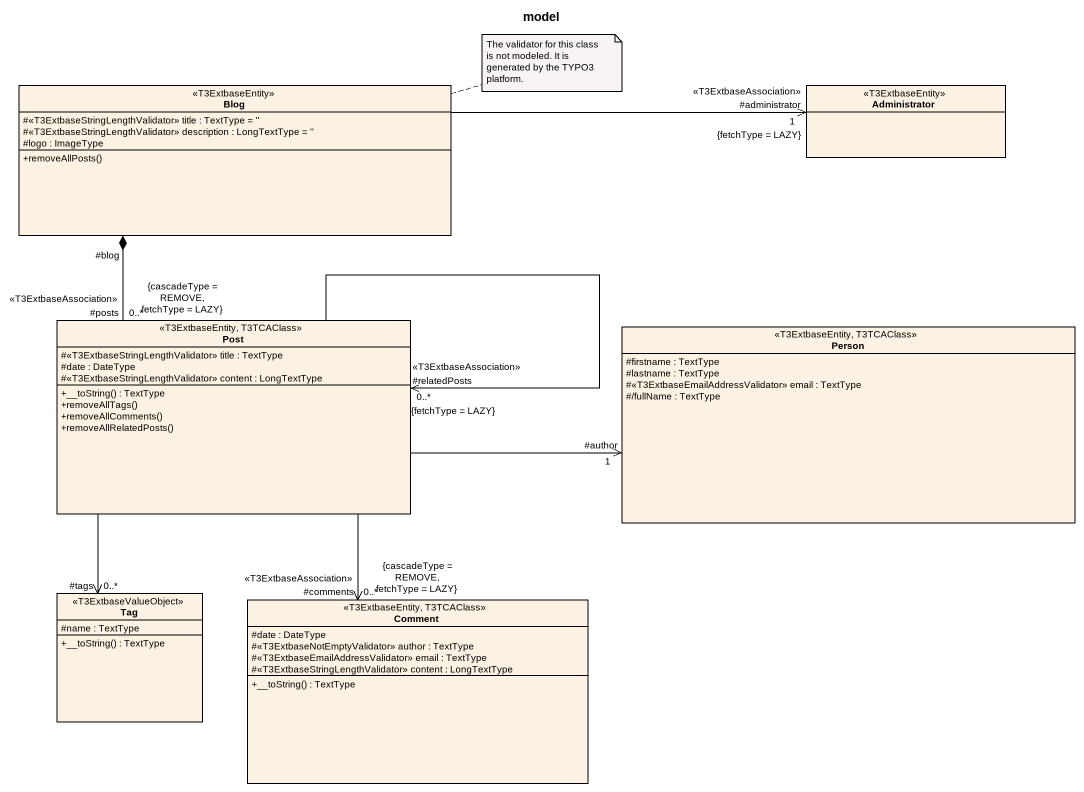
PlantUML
@startuml
title model
hide circle
hide empty members
skinparam classAttributeIconSize 0
class Blog <<T3ExtbaseEntity>> {
  #<<T3ExtbaseStringLengthValidator>> title : TextType = ''
  #<<T3ExtbaseStringLengthValidator>> description : LongTextType = ''
  #logo : ImageType
  +removeAllPosts()
}
class Administrator <<T3ExtbaseEntity>>
class Post <<T3ExtbaseEntity, T3TCAClass>> {
  #<<T3ExtbaseStringLengthValidator>> title : TextType
  #date : DateType
  #<<T3ExtbaseStringLengthValidator>> content : LongTextType
  +__toString() : TextType
  +removeAllTags()
  +removeAllComments()
  +removeAllRelatedPosts()
}
class "Person" as Person_ <<T3ExtbaseEntity, T3TCAClass>> {
  #firstname : TextType
  #lastname : TextType
  #<<T3ExtbaseEmailAddressValidator>> email : TextType
  #/fullName : TextType
}
class Tag <<T3ExtbaseValueObject>> {
  #name : TextType
  +__toString() : TextType
}
class Comment <<T3ExtbaseEntity, T3TCAClass>> {
  #date : DateType
  #<<T3ExtbaseNotEmptyValidator>> author : TextType
  #<<T3ExtbaseEmailAddressValidator>> email : TextType
  #<<T3ExtbaseStringLengthValidator>> content : LongTextType
  +__toString() : TextType
}
Blog -right-> "#administrator\n1\n<<T3ExtbaseAssociation>>\n{fetchType = LAZY}" Administrator
Blog "#blog" *-- "0..*\n#posts\n<<T3ExtbaseAssociation>>\n{cascadeType = REMOVE, fetchType = LAZY}" Post
Post --> "#relatedPosts\n0..*\n<<T3ExtbaseAssociation>>\n{fetchType = LAZY}" Post
Post -right-> "#author\n1" Person_
Post --> "0..*\n#tags" Tag
Post --> "#comments\n0..*\n<<T3ExtbaseAssociation>>\n{cascadeType = REMOVE, fetchType = LAZY}" Comment
note right of Blog : The validator for this class is not modeled. It is generated by the TYPO3 platform.
@enduml
